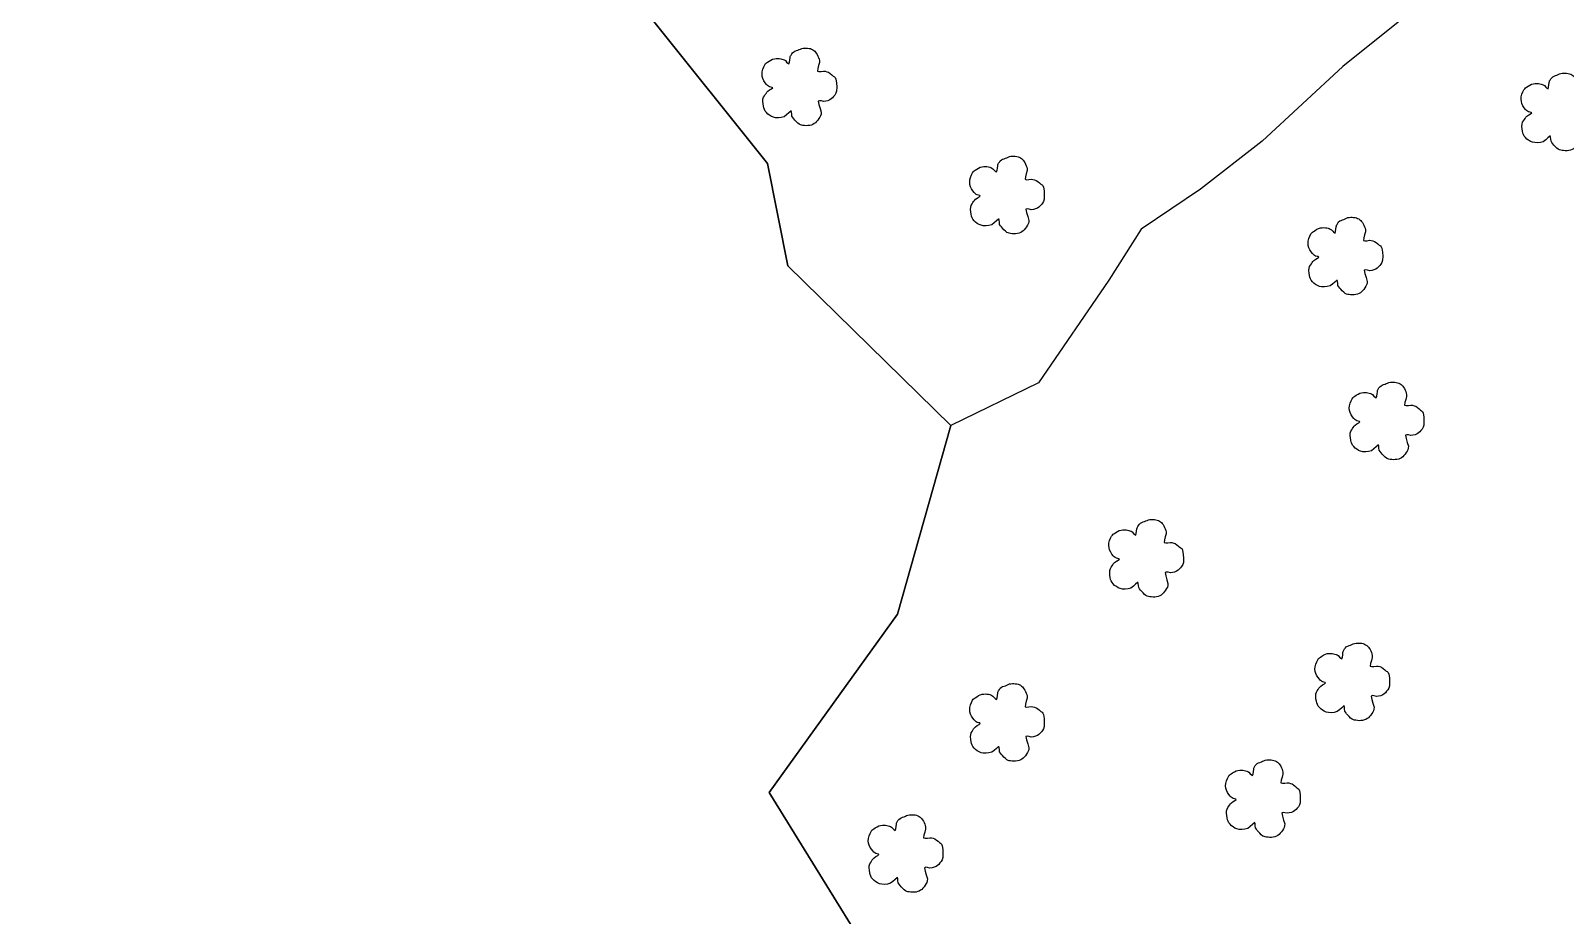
# Model space of a CAD drawing. Extents: x 730929 to 735129, y 7820181 to 7826121.
# Drawn here: x 732055.3 to 732399.3, y 7821603.2 to 7821801.5 of the extents above; entities that cross this region are included whole.
import ezdxf

# ---------------------------------------------------------------- set-up
doc = ezdxf.new("R2010")
doc.units = 0
doc.header["$MEASUREMENT"] = 0
doc.linetypes.add('LIN0', pattern=[0])
for name, color, linetype in [('0114000475', 1, 'Continuous'), ('CURSOS_D_AGUA', 4, 'Continuous'), ('RESERVA', 3, 'Continuous'), ('SIMBOLO ARVORE', 118, 'Continuous')]:
    doc.layers.add(name, color=color, linetype=linetype)

msp = doc.modelspace()

# ---------------------------------------------------------------- linework, layer by layer
at = {"layer": '0114000475'}
msp.add_lwpolyline([(732057.5, 7822173.48), (732067.92, 7822002.83), (732055.34, 7821959.7), (732069.81, 7821924.95), (732084.27, 7821890.78), (732097.07, 7821861.49), (732101.91, 7821831.47), (732130.32, 7821839.25), (732151, 7821826.38), (732175.71, 7821821.65), (732194.39, 7821804.29), (732220.49, 7821771.69), (732225.04, 7821748.82), (732261.54, 7821712.99), (732249.64, 7821670.68), (732220.85, 7821630.71), (732254.54, 7821576.17), (732293.44, 7821555.88), (732294.36, 7821538.18), (732306.06, 7821502.79), (732343.89, 7821482.33), (732391.54, 7821455.55), (732456.35, 7821426.55)], dxfattribs=at)
at = {"layer": 'CURSOS_D_AGUA', "linetype": 'LIN0', "elevation": 716.76, "flags": 128}
msp.add_lwpolyline([(733196.75, 7822724.79), (733160.21, 7822684.4), (733145.1, 7822675.42), (733123.92, 7822655.91), (733101.24, 7822639.42), (733086.12, 7822627.43), (733064.97, 7822615.45), (733048.34, 7822604.97), (733036.56, 7822595.85), (733021.02, 7822592.46), (733005.47, 7822587.79), (732989.5, 7822585.27), (732970.94, 7822582.75), (732948.91, 7822574.23), (732935.51, 7822566.52), (732934.89, 7822505.95), (732931.78, 7822483.36), (732918.15, 7822465.33), (732901.49, 7822445.8), (732884.82, 7822424.77), (732866.65, 7822403.74), (732862.07, 7822388.69), (732862, 7822370.6), (732861.72, 7822317.13), (732858.6, 7822290.02), (732854, 7822270.44), (732849.41, 7822255.39), (732844.26, 7822230.51), (732842.48, 7822216.74), (732832.92, 7822198.68), (732811.44, 7822183.2), (732799.32, 7822166.67), (732791.71, 7822148.62), (732787.11, 7822127.54), (732773.48, 7822112.52), (732764.36, 7822094.47), (732741.68, 7822076.48), (732731.1, 7822070.49), (732705.43, 7822060.04), (732683.33, 7822056.71), (732669.5, 7822048.15), (732643.46, 7822016.58), (732619.29, 7822003.98), (732601.99, 7821994.14), (732585.97, 7821977.84), (732582.47, 7821965.79), (732577.66, 7821948.58), (732571.76, 7821929.23), (732561.02, 7821913.76), (732538.86, 7821898.34), (732525.46, 7821892.37), (732506.48, 7821885.58), (732489.18, 7821880.45), (732449.59, 7821864.51), (732414.99, 7821852.56), (732392.44, 7821834.91), (732374.61, 7821813.68), (732349.46, 7821793.44), (732331.37, 7821776.69), (732317.51, 7821765.94), (732304.26, 7821756.98), (732297.01, 7821745.6), (732281.24, 7821722.54), (732261.54, 7821712.99)], dxfattribs=at)
at = {"layer": 'RESERVA', "linetype": 'Continuous'}
msp.add_lwpolyline([(732456.35, 7821426.55), (732391.54, 7821455.55), (732343.89, 7821482.33), (732306.06, 7821502.79), (732294.36, 7821538.18), (732293.44, 7821555.88), (732254.54, 7821576.17), (732220.85, 7821630.71), (732249.64, 7821670.68), (732261.54, 7821712.99), (732225.04, 7821748.82), (732220.49, 7821771.69), (732194.39, 7821804.29), (732175.71, 7821821.65), (732151, 7821826.38), (732130.32, 7821839.25), (732101.91, 7821831.47), (732097.07, 7821861.49), (732084.27, 7821890.78), (732069.81, 7821924.95), (732055.34, 7821959.7), (732067.92, 7822002.83), (732057.5, 7822173.48)], dxfattribs=at)
at = {"layer": 'SIMBOLO ARVORE', "linetype": 'LIN0', "elevation": 716.76, "flags": 128}
for points in [[(732225.72, 7821783.47), (732225.27, 7821783.08), (732224.76, 7821782.63), (732224.21, 7821782.21), (732223.58, 7821782.04), (732222.93, 7821781.97), (732222.3, 7821781.99), (732221.8, 7821782.1), (732221.35, 7821782.28), (732220.94, 7821782.52), (732220.57, 7821782.81), (732220.25, 7821783.12), (732219.98, 7821783.47), (732219.8, 7821783.8), (732219.67, 7821784.16), (732219.58, 7821784.56), (732219.49, 7821785.09), (732219.45, 7821785.64), (732219.47, 7821786.16), (732219.6, 7821786.55), (732219.79, 7821786.88), (732219.99, 7821787.18), (732220.15, 7821787.44), (732220.32, 7821787.69), (732220.54, 7821787.92), (732220.96, 7821788.2), (732221.36, 7821788.45), (732221.64, 7821788.67), (732221.52, 7821788.76), (732221.26, 7821788.82), (732220.94, 7821788.89), (732220.72, 7821789.03), (732220.49, 7821789.21), (732220.25, 7821789.46), (732219.96, 7821789.83), (732219.68, 7821790.27), (732219.44, 7821790.74), (732219.31, 7821791.23), (732219.26, 7821791.74), (732219.29, 7821792.26), (732219.44, 7821792.84), (732219.65, 7821793.38), (732219.88, 7821793.85), (732220.06, 7821794.1), (732220.26, 7821794.27), (732220.49, 7821794.42), (732220.83, 7821794.66), (732221.21, 7821794.9), (732221.62, 7821795.1), (732222.02, 7821795.2), (732222.41, 7821795.25), (732222.79, 7821795.26), (732223.13, 7821795.24), (732223.44, 7821795.2), (732223.73, 7821795.13), (732223.99, 7821795.04), (732224.24, 7821794.93), (732224.48, 7821794.78), (732224.77, 7821794.46), (732225.05, 7821794.18), (732225.29, 7821794.05), (732225.41, 7821794.43), (732225.49, 7821794.93), (732225.54, 7821795.45), (732225.59, 7821795.67), (732225.65, 7821795.84), (732225.75, 7821796), (732225.91, 7821796.27), (732226.11, 7821796.53), (732226.36, 7821796.77), (732226.64, 7821796.91), (732226.95, 7821797.01), (732227.26, 7821797.11), (732227.55, 7821797.25), (732227.85, 7821797.38), (732228.15, 7821797.5), (732228.48, 7821797.56), (732228.81, 7821797.59), (732229.15, 7821797.59), (732229.47, 7821797.57), (732229.79, 7821797.53), (732230.09, 7821797.46), (732230.36, 7821797.35), (732230.62, 7821797.21), (732230.85, 7821797.05), (732231.06, 7821796.88), (732231.25, 7821796.67), (732231.42, 7821796.44), (732231.61, 7821796.14), (732231.77, 7821795.81), (732231.92, 7821795.45), (732232.03, 7821795.14), (732232.1, 7821794.78), (732232.11, 7821794.36), (732231.91, 7821793.67), (732231.73, 7821792.98), (732231.66, 7821792.41), (732232.02, 7821792.31), (732232.5, 7821792.35), (732233.03, 7821792.43), (732233.42, 7821792.39), (732233.79, 7821792.3), (732234.15, 7821792.16), (732234.54, 7821791.91), (732234.9, 7821791.62), (732235.22, 7821791.32), (732235.47, 7821791.18), (732235.66, 7821790.99), (732235.81, 7821790.65), (732235.93, 7821789.8), (732235.99, 7821788.86), (732235.97, 7821787.96), (732235.81, 7821787.45), (732235.58, 7821787.06), (732235.31, 7821786.76), (732235.06, 7821786.45), (732234.77, 7821786.18), (732234.44, 7821785.96), (732234, 7821785.79), (732233.54, 7821785.67), (732233.06, 7821785.59), (732232.56, 7821785.73), (732232.14, 7821785.8), (732231.86, 7821785.7), (732232, 7821784.96), (732232.25, 7821784.07), (732232.5, 7821783.2), (732232.48, 7821782.75), (732232.38, 7821782.41), (732232.21, 7821782.13), (732231.99, 7821781.77), (732231.75, 7821781.42), (732231.48, 7821781.11), (732231.24, 7821780.86), (732230.97, 7821780.65), (732230.68, 7821780.47), (732230.33, 7821780.34), (732229.95, 7821780.25), (732229.55, 7821780.2), (732229.16, 7821780.19), (732228.79, 7821780.21), (732228.43, 7821780.26), (732228.14, 7821780.3), (732227.86, 7821780.37), (732227.59, 7821780.5), (732227.26, 7821780.78), (732226.93, 7821781.11), (732226.62, 7821781.45), (732226.36, 7821781.72), (732226.14, 7821782), (732225.96, 7821782.31), (732225.91, 7821782.78), (732225.86, 7821783.23), (732225.76, 7821783.6), (732225.76, 7821783.6)], [(732395.85, 7821777.87), (732395.4, 7821777.48), (732394.9, 7821777.03), (732394.35, 7821776.61), (732393.71, 7821776.44), (732393.06, 7821776.37), (732392.44, 7821776.39), (732391.93, 7821776.5), (732391.48, 7821776.68), (732391.08, 7821776.92), (732390.7, 7821777.2), (732390.38, 7821777.52), (732390.11, 7821777.87), (732389.93, 7821778.2), (732389.8, 7821778.55), (732389.71, 7821778.95), (732389.63, 7821779.49), (732389.59, 7821780.03), (732389.6, 7821780.56), (732389.74, 7821780.95), (732389.92, 7821781.28), (732390.13, 7821781.57), (732390.28, 7821781.84), (732390.46, 7821782.09), (732390.67, 7821782.32), (732391.1, 7821782.6), (732391.49, 7821782.85), (732391.77, 7821783.07), (732391.65, 7821783.16), (732391.39, 7821783.22), (732391.07, 7821783.29), (732390.85, 7821783.42), (732390.62, 7821783.61), (732390.38, 7821783.86), (732390.09, 7821784.23), (732389.81, 7821784.66), (732389.57, 7821785.14), (732389.45, 7821785.63), (732389.4, 7821786.14), (732389.43, 7821786.66), (732389.57, 7821787.24), (732389.78, 7821787.78), (732390.01, 7821788.25), (732390.19, 7821788.49), (732390.39, 7821788.67), (732390.63, 7821788.81), (732390.97, 7821789.06), (732391.35, 7821789.3), (732391.75, 7821789.5), (732392.15, 7821789.6), (732392.55, 7821789.65), (732392.93, 7821789.66), (732393.26, 7821789.64), (732393.58, 7821789.6), (732393.87, 7821789.52), (732394.12, 7821789.44), (732394.37, 7821789.33), (732394.61, 7821789.18), (732394.91, 7821788.85), (732395.19, 7821788.58), (732395.43, 7821788.45), (732395.55, 7821788.82), (732395.62, 7821789.32), (732395.67, 7821789.84), (732395.72, 7821790.07), (732395.79, 7821790.24), (732395.88, 7821790.4), (732396.04, 7821790.66), (732396.25, 7821790.93), (732396.49, 7821791.17), (732396.77, 7821791.3), (732397.08, 7821791.41), (732397.4, 7821791.5), (732397.69, 7821791.64), (732397.98, 7821791.78), (732398.28, 7821791.9), (732398.61, 7821791.96), (732398.94, 7821791.98), (732399.28, 7821791.99), (732399.6, 7821791.97), (732399.92, 7821791.92), (732400.22, 7821791.85), (732400.5, 7821791.74), (732400.75, 7821791.61), (732400.99, 7821791.45), (732401.19, 7821791.27), (732401.38, 7821791.07), (732401.55, 7821790.83), (732401.74, 7821790.53), (732401.91, 7821790.2), (732402.05, 7821789.85), (732402.17, 7821789.54), (732402.24, 7821789.18), (732402.25, 7821788.76), (732402.05, 7821788.06), (732401.86, 7821787.38), (732401.79, 7821786.81), (732402.15, 7821786.71), (732402.63, 7821786.74), (732403.16, 7821786.83), (732403.55, 7821786.79), (732403.93, 7821786.7), (732404.29, 7821786.56), (732404.67, 7821786.31), (732405.03, 7821786.02), (732405.35, 7821785.72), (732405.6, 7821785.58), (732405.8, 7821785.38), (732405.94, 7821785.04), (732406.06, 7821784.2), (732406.12, 7821783.26), (732406.1, 7821782.36), (732405.94, 7821781.85), (732405.72, 7821781.46), (732405.44, 7821781.16), (732405.19, 7821780.85), (732404.9, 7821780.58), (732404.57, 7821780.36), (732404.14, 7821780.19), (732403.67, 7821780.06), (732403.2, 7821779.99), (732402.69, 7821780.13), (732402.27, 7821780.2), (732401.99, 7821780.1), (732402.14, 7821779.35), (732402.39, 7821778.47), (732402.63, 7821777.59), (732402.61, 7821777.15), (732402.51, 7821776.81), (732402.34, 7821776.53), (732402.13, 7821776.16), (732401.88, 7821775.82), (732401.61, 7821775.51), (732401.37, 7821775.25), (732401.11, 7821775.04), (732400.82, 7821774.87), (732400.46, 7821774.74), (732400.08, 7821774.65), (732399.68, 7821774.59), (732399.3, 7821774.59), (732398.92, 7821774.61), (732398.56, 7821774.66), (732398.27, 7821774.7), (732397.99, 7821774.77), (732397.72, 7821774.9), (732397.39, 7821775.18), (732397.06, 7821775.5), (732396.75, 7821775.85), (732396.49, 7821776.12), (732396.27, 7821776.4), (732396.1, 7821776.7), (732396.04, 7821777.17), (732395.99, 7821777.63), (732395.9, 7821778), (732395.9, 7821778)], [(732272.26, 7821759.25), (732271.81, 7821758.86), (732271.31, 7821758.41), (732270.76, 7821757.99), (732270.12, 7821757.81), (732269.47, 7821757.74), (732268.85, 7821757.77), (732268.34, 7821757.88), (732267.89, 7821758.06), (732267.49, 7821758.3), (732267.11, 7821758.58), (732266.79, 7821758.9), (732266.52, 7821759.25), (732266.34, 7821759.57), (732266.21, 7821759.93), (732266.12, 7821760.33), (732266.04, 7821760.86), (732266, 7821761.41), (732266.02, 7821761.94), (732266.15, 7821762.32), (732266.33, 7821762.66), (732266.54, 7821762.95), (732266.69, 7821763.22), (732266.87, 7821763.46), (732267.08, 7821763.7), (732267.51, 7821763.97), (732267.9, 7821764.23), (732268.18, 7821764.45), (732268.06, 7821764.54), (732267.81, 7821764.6), (732267.48, 7821764.67), (732267.26, 7821764.8), (732267.03, 7821764.99), (732266.8, 7821765.24), (732266.5, 7821765.61), (732266.22, 7821766.04), (732265.98, 7821766.52), (732265.86, 7821767.01), (732265.81, 7821767.52), (732265.84, 7821768.04), (732265.99, 7821768.61), (732266.19, 7821769.16), (732266.42, 7821769.62), (732266.6, 7821769.87), (732266.8, 7821770.05), (732267.04, 7821770.19), (732267.38, 7821770.44), (732267.76, 7821770.68), (732268.16, 7821770.88), (732268.56, 7821770.98), (732268.96, 7821771.03), (732269.34, 7821771.04), (732269.67, 7821771.02), (732269.99, 7821770.97), (732270.28, 7821770.9), (732270.53, 7821770.82), (732270.78, 7821770.71), (732271.02, 7821770.56), (732271.32, 7821770.23), (732271.6, 7821769.96), (732271.84, 7821769.83), (732271.96, 7821770.2), (732272.03, 7821770.7), (732272.08, 7821771.22), (732272.13, 7821771.45), (732272.2, 7821771.62), (732272.29, 7821771.78), (732272.45, 7821772.04), (732272.66, 7821772.31), (732272.9, 7821772.55), (732273.19, 7821772.68), (732273.49, 7821772.79), (732273.81, 7821772.88), (732274.1, 7821773.02), (732274.39, 7821773.16), (732274.69, 7821773.27), (732275.02, 7821773.33), (732275.36, 7821773.36), (732275.69, 7821773.36), (732276.02, 7821773.35), (732276.33, 7821773.3), (732276.63, 7821773.23), (732276.91, 7821773.12), (732277.16, 7821772.99), (732277.4, 7821772.83), (732277.6, 7821772.65), (732277.79, 7821772.45), (732277.96, 7821772.21), (732278.15, 7821771.91), (732278.32, 7821771.58), (732278.46, 7821771.23), (732278.58, 7821770.91), (732278.65, 7821770.56), (732278.66, 7821770.14), (732278.46, 7821769.44), (732278.28, 7821768.76), (732278.2, 7821768.19), (732278.56, 7821768.09), (732279.04, 7821768.12), (732279.57, 7821768.21), (732279.96, 7821768.17), (732280.34, 7821768.08), (732280.7, 7821767.94), (732281.08, 7821767.68), (732281.44, 7821767.39), (732281.76, 7821767.09), (732282.01, 7821766.96), (732282.21, 7821766.76), (732282.35, 7821766.42), (732282.47, 7821765.58), (732282.53, 7821764.64), (732282.51, 7821763.74), (732282.36, 7821763.23), (732282.13, 7821762.84), (732281.86, 7821762.54), (732281.6, 7821762.22), (732281.31, 7821761.96), (732280.98, 7821761.74), (732280.55, 7821761.56), (732280.08, 7821761.44), (732279.61, 7821761.37), (732279.1, 7821761.51), (732278.68, 7821761.58), (732278.4, 7821761.48), (732278.55, 7821760.73), (732278.8, 7821759.85), (732279.04, 7821758.97), (732279.03, 7821758.52), (732278.92, 7821758.19), (732278.75, 7821757.9), (732278.54, 7821757.54), (732278.29, 7821757.2), (732278.03, 7821756.88), (732277.78, 7821756.63), (732277.52, 7821756.42), (732277.23, 7821756.25), (732276.87, 7821756.12), (732276.49, 7821756.03), (732276.1, 7821755.97), (732275.71, 7821755.96), (732275.33, 7821755.99), (732274.97, 7821756.04), (732274.68, 7821756.07), (732274.4, 7821756.15), (732274.13, 7821756.28), (732273.8, 7821756.56), (732273.47, 7821756.88), (732273.16, 7821757.23), (732272.9, 7821757.5), (732272.68, 7821757.77), (732272.51, 7821758.08), (732272.45, 7821758.55), (732272.4, 7821759), (732272.31, 7821759.38), (732272.31, 7821759.38)], [(732348.1, 7821745.55), (732347.66, 7821745.16), (732347.15, 7821744.71), (732346.6, 7821744.29), (732345.96, 7821744.12), (732345.32, 7821744.05), (732344.69, 7821744.07), (732344.19, 7821744.18), (732343.73, 7821744.36), (732343.33, 7821744.6), (732342.96, 7821744.88), (732342.63, 7821745.2), (732342.37, 7821745.55), (732342.18, 7821745.87), (732342.06, 7821746.23), (732341.97, 7821746.63), (732341.88, 7821747.17), (732341.84, 7821747.71), (732341.86, 7821748.24), (732341.99, 7821748.63), (732342.17, 7821748.96), (732342.38, 7821749.25), (732342.53, 7821749.52), (732342.71, 7821749.76), (732342.93, 7821750), (732343.35, 7821750.28), (732343.75, 7821750.53), (732344.03, 7821750.75), (732343.91, 7821750.84), (732343.65, 7821750.9), (732343.33, 7821750.97), (732343.11, 7821751.1), (732342.88, 7821751.29), (732342.64, 7821751.54), (732342.34, 7821751.91), (732342.06, 7821752.34), (732341.83, 7821752.82), (732341.7, 7821753.31), (732341.65, 7821753.82), (732341.68, 7821754.34), (732341.83, 7821754.92), (732342.03, 7821755.46), (732342.27, 7821755.93), (732342.45, 7821756.17), (732342.64, 7821756.35), (732342.88, 7821756.49), (732343.22, 7821756.74), (732343.6, 7821756.98), (732344, 7821757.18), (732344.4, 7821757.28), (732344.8, 7821757.33), (732345.18, 7821757.34), (732345.52, 7821757.32), (732345.83, 7821757.27), (732346.12, 7821757.2), (732346.38, 7821757.12), (732346.62, 7821757.01), (732346.87, 7821756.86), (732347.16, 7821756.53), (732347.44, 7821756.26), (732347.68, 7821756.13), (732347.8, 7821756.5), (732347.88, 7821757), (732347.93, 7821757.52), (732347.98, 7821757.75), (732348.04, 7821757.92), (732348.14, 7821758.08), (732348.3, 7821758.34), (732348.5, 7821758.61), (732348.75, 7821758.85), (732349.03, 7821758.98), (732349.34, 7821759.09), (732349.65, 7821759.18), (732349.94, 7821759.32), (732350.24, 7821759.46), (732350.54, 7821759.58), (732350.87, 7821759.64), (732351.2, 7821759.66), (732351.53, 7821759.67), (732351.86, 7821759.65), (732352.18, 7821759.6), (732352.48, 7821759.53), (732352.75, 7821759.42), (732353.01, 7821759.29), (732353.24, 7821759.13), (732353.45, 7821758.95), (732353.63, 7821758.75), (732353.81, 7821758.51), (732353.99, 7821758.21), (732354.16, 7821757.88), (732354.31, 7821757.53), (732354.42, 7821757.22), (732354.49, 7821756.86), (732354.5, 7821756.44), (732354.3, 7821755.74), (732354.12, 7821755.06), (732354.05, 7821754.49), (732354.4, 7821754.39), (732354.88, 7821754.42), (732355.41, 7821754.51), (732355.81, 7821754.47), (732356.18, 7821754.38), (732356.54, 7821754.24), (732356.93, 7821753.99), (732357.29, 7821753.69), (732357.61, 7821753.4), (732357.85, 7821753.26), (732358.05, 7821753.06), (732358.2, 7821752.72), (732358.32, 7821751.88), (732358.38, 7821750.94), (732358.36, 7821750.04), (732358.2, 7821749.53), (732357.97, 7821749.14), (732357.7, 7821748.84), (732357.45, 7821748.53), (732357.16, 7821748.26), (732356.83, 7821748.04), (732356.39, 7821747.87), (732355.92, 7821747.74), (732355.45, 7821747.67), (732354.95, 7821747.81), (732354.53, 7821747.88), (732354.25, 7821747.78), (732354.39, 7821747.03), (732354.64, 7821746.15), (732354.89, 7821745.27), (732354.87, 7821744.83), (732354.77, 7821744.49), (732354.59, 7821744.21), (732354.38, 7821743.84), (732354.14, 7821743.5), (732353.87, 7821743.19), (732353.63, 7821742.93), (732353.36, 7821742.72), (732353.07, 7821742.55), (732352.72, 7821742.42), (732352.33, 7821742.33), (732351.94, 7821742.27), (732351.55, 7821742.27), (732351.17, 7821742.29), (732350.82, 7821742.34), (732350.53, 7821742.37), (732350.25, 7821742.45), (732349.97, 7821742.58), (732349.65, 7821742.86), (732349.32, 7821743.18), (732349.01, 7821743.53), (732348.75, 7821743.8), (732348.53, 7821744.08), (732348.35, 7821744.38), (732348.3, 7821744.85), (732348.25, 7821745.31), (732348.15, 7821745.68), (732348.15, 7821745.68)], [(732357.35, 7821708.61), (732356.9, 7821708.22), (732356.39, 7821707.77), (732355.84, 7821707.35), (732355.2, 7821707.18), (732354.56, 7821707.11), (732353.93, 7821707.13), (732353.43, 7821707.24), (732352.98, 7821707.42), (732352.57, 7821707.66), (732352.2, 7821707.94), (732351.87, 7821708.26), (732351.61, 7821708.61), (732351.43, 7821708.94), (732351.3, 7821709.29), (732351.21, 7821709.7), (732351.12, 7821710.23), (732351.08, 7821710.78), (732351.1, 7821711.3), (732351.23, 7821711.69), (732351.42, 7821712.02), (732351.62, 7821712.31), (732351.78, 7821712.58), (732351.95, 7821712.83), (732352.17, 7821713.06), (732352.59, 7821713.34), (732352.99, 7821713.59), (732353.27, 7821713.81), (732353.15, 7821713.9), (732352.89, 7821713.96), (732352.57, 7821714.03), (732352.35, 7821714.17), (732352.12, 7821714.35), (732351.88, 7821714.6), (732351.58, 7821714.97), (732351.3, 7821715.4), (732351.07, 7821715.88), (732350.94, 7821716.37), (732350.89, 7821716.88), (732350.92, 7821717.4), (732351.07, 7821717.98), (732351.28, 7821718.52), (732351.51, 7821718.99), (732351.69, 7821719.23), (732351.89, 7821719.41), (732352.12, 7821719.56), (732352.46, 7821719.8), (732352.84, 7821720.04), (732353.24, 7821720.24), (732353.65, 7821720.34), (732354.04, 7821720.39), (732354.42, 7821720.4), (732354.76, 7821720.38), (732355.07, 7821720.34), (732355.36, 7821720.27), (732355.62, 7821720.18), (732355.87, 7821720.07), (732356.11, 7821719.92), (732356.4, 7821719.6), (732356.68, 7821719.32), (732356.92, 7821719.19), (732357.04, 7821719.57), (732357.12, 7821720.07), (732357.17, 7821720.58), (732357.22, 7821720.81), (732357.28, 7821720.98), (732357.38, 7821721.14), (732357.54, 7821721.41), (732357.74, 7821721.67), (732357.99, 7821721.91), (732358.27, 7821722.05), (732358.58, 7821722.15), (732358.89, 7821722.24), (732359.18, 7821722.39), (732359.48, 7821722.52), (732359.78, 7821722.64), (732360.11, 7821722.7), (732360.44, 7821722.73), (732360.77, 7821722.73), (732361.1, 7821722.71), (732361.42, 7821722.67), (732361.72, 7821722.59), (732361.99, 7821722.49), (732362.25, 7821722.35), (732362.48, 7821722.19), (732362.69, 7821722.02), (732362.88, 7821721.81), (732363.05, 7821721.58), (732363.24, 7821721.28), (732363.4, 7821720.95), (732363.55, 7821720.59), (732363.66, 7821720.28), (732363.73, 7821719.92), (732363.74, 7821719.5), (732363.54, 7821718.81), (732363.36, 7821718.12), (732363.29, 7821717.55), (732363.64, 7821717.45), (732364.13, 7821717.49), (732364.66, 7821717.57), (732365.05, 7821717.53), (732365.42, 7821717.44), (732365.78, 7821717.3), (732366.17, 7821717.05), (732366.53, 7821716.76), (732366.85, 7821716.46), (732367.1, 7821716.32), (732367.29, 7821716.12), (732367.44, 7821715.78), (732367.56, 7821714.94), (732367.62, 7821714), (732367.6, 7821713.1), (732367.44, 7821712.59), (732367.21, 7821712.2), (732366.94, 7821711.9), (732366.69, 7821711.59), (732366.4, 7821711.32), (732366.07, 7821711.1), (732365.63, 7821710.93), (732365.16, 7821710.81), (732364.69, 7821710.73), (732364.19, 7821710.87), (732363.77, 7821710.94), (732363.49, 7821710.84), (732363.63, 7821710.1), (732363.88, 7821709.21), (732364.13, 7821708.34), (732364.11, 7821707.89), (732364.01, 7821707.55), (732363.84, 7821707.27), (732363.62, 7821706.91), (732363.38, 7821706.56), (732363.11, 7821706.25), (732362.87, 7821706), (732362.6, 7821705.78), (732362.31, 7821705.61), (732361.96, 7821705.48), (732361.57, 7821705.39), (732361.18, 7821705.34), (732360.79, 7821705.33), (732360.41, 7821705.35), (732360.06, 7821705.4), (732359.77, 7821705.44), (732359.49, 7821705.51), (732359.22, 7821705.64), (732358.89, 7821705.92), (732358.56, 7821706.25), (732358.25, 7821706.59), (732357.99, 7821706.86), (732357.77, 7821707.14), (732357.59, 7821707.45), (732357.54, 7821707.92), (732357.49, 7821708.37), (732357.39, 7821708.74), (732357.39, 7821708.74)], [(732303.44, 7821677.83), (732302.99, 7821677.44), (732302.49, 7821676.99), (732301.94, 7821676.57), (732301.3, 7821676.4), (732300.65, 7821676.33), (732300.03, 7821676.35), (732299.52, 7821676.46), (732299.07, 7821676.64), (732298.67, 7821676.88), (732298.29, 7821677.16), (732297.97, 7821677.48), (732297.7, 7821677.83), (732297.52, 7821678.16), (732297.39, 7821678.51), (732297.3, 7821678.91), (732297.22, 7821679.45), (732297.18, 7821680), (732297.2, 7821680.52), (732297.33, 7821680.91), (732297.51, 7821681.24), (732297.72, 7821681.53), (732297.87, 7821681.8), (732298.05, 7821682.05), (732298.27, 7821682.28), (732298.69, 7821682.56), (732299.08, 7821682.81), (732299.37, 7821683.03), (732299.24, 7821683.12), (732298.99, 7821683.18), (732298.67, 7821683.25), (732298.44, 7821683.38), (732298.21, 7821683.57), (732297.98, 7821683.82), (732297.68, 7821684.19), (732297.4, 7821684.62), (732297.16, 7821685.1), (732297.04, 7821685.59), (732296.99, 7821686.1), (732297.02, 7821686.62), (732297.17, 7821687.2), (732297.37, 7821687.74), (732297.6, 7821688.21), (732297.78, 7821688.45), (732297.98, 7821688.63), (732298.22, 7821688.78), (732298.56, 7821689.02), (732298.94, 7821689.26), (732299.34, 7821689.46), (732299.74, 7821689.56), (732300.14, 7821689.61), (732300.52, 7821689.62), (732300.86, 7821689.6), (732301.17, 7821689.56), (732301.46, 7821689.48), (732301.72, 7821689.4), (732301.96, 7821689.29), (732302.2, 7821689.14), (732302.5, 7821688.82), (732302.78, 7821688.54), (732303.02, 7821688.41), (732303.14, 7821688.79), (732303.21, 7821689.29), (732303.26, 7821689.8), (732303.32, 7821690.03), (732303.38, 7821690.2), (732303.47, 7821690.36), (732303.64, 7821690.62), (732303.84, 7821690.89), (732304.08, 7821691.13), (732304.37, 7821691.27), (732304.67, 7821691.37), (732304.99, 7821691.46), (732305.28, 7821691.61), (732305.57, 7821691.74), (732305.87, 7821691.86), (732306.2, 7821691.92), (732306.54, 7821691.95), (732306.87, 7821691.95), (732307.2, 7821691.93), (732307.51, 7821691.89), (732307.81, 7821691.81), (732308.09, 7821691.71), (732308.34, 7821691.57), (732308.58, 7821691.41), (732308.78, 7821691.24), (732308.97, 7821691.03), (732309.15, 7821690.79), (732309.33, 7821690.5), (732309.5, 7821690.16), (732309.64, 7821689.81), (732309.76, 7821689.5), (732309.83, 7821689.14), (732309.84, 7821688.72), (732309.64, 7821688.02), (732309.46, 7821687.34), (732309.39, 7821686.77), (732309.74, 7821686.67), (732310.22, 7821686.71), (732310.75, 7821686.79), (732311.14, 7821686.75), (732311.52, 7821686.66), (732311.88, 7821686.52), (732312.26, 7821686.27), (732312.62, 7821685.98), (732312.94, 7821685.68), (732313.19, 7821685.54), (732313.39, 7821685.34), (732313.53, 7821685), (732313.65, 7821684.16), (732313.71, 7821683.22), (732313.69, 7821682.32), (732313.54, 7821681.81), (732313.31, 7821681.42), (732313.04, 7821681.12), (732312.78, 7821680.81), (732312.5, 7821680.54), (732312.16, 7821680.32), (732311.73, 7821680.15), (732311.26, 7821680.02), (732310.79, 7821679.95), (732310.28, 7821680.09), (732309.86, 7821680.16), (732309.58, 7821680.06), (732309.73, 7821679.31), (732309.98, 7821678.43), (732310.23, 7821677.55), (732310.21, 7821677.11), (732310.1, 7821676.77), (732309.93, 7821676.49), (732309.72, 7821676.12), (732309.47, 7821675.78), (732309.21, 7821675.47), (732308.96, 7821675.21), (732308.7, 7821675), (732308.41, 7821674.83), (732308.05, 7821674.7), (732307.67, 7821674.61), (732307.28, 7821674.55), (732306.89, 7821674.55), (732306.51, 7821674.57), (732306.15, 7821674.62), (732305.86, 7821674.66), (732305.59, 7821674.73), (732305.31, 7821674.86), (732304.98, 7821675.14), (732304.65, 7821675.46), (732304.35, 7821675.81), (732304.09, 7821676.08), (732303.86, 7821676.36), (732303.69, 7821676.66), (732303.63, 7821677.13), (732303.58, 7821677.59), (732303.49, 7821677.96), (732303.49, 7821677.96)], [(732349.65, 7821650.13), (732349.2, 7821649.74), (732348.69, 7821649.29), (732348.14, 7821648.87), (732347.5, 7821648.69), (732346.86, 7821648.62), (732346.23, 7821648.65), (732345.73, 7821648.76), (732345.27, 7821648.94), (732344.87, 7821649.18), (732344.5, 7821649.46), (732344.17, 7821649.78), (732343.91, 7821650.12), (732343.72, 7821650.45), (732343.6, 7821650.81), (732343.51, 7821651.21), (732343.42, 7821651.74), (732343.38, 7821652.29), (732343.4, 7821652.82), (732343.53, 7821653.2), (732343.71, 7821653.54), (732343.92, 7821653.83), (732344.08, 7821654.1), (732344.25, 7821654.34), (732344.47, 7821654.58), (732344.89, 7821654.85), (732345.29, 7821655.11), (732345.57, 7821655.33), (732345.45, 7821655.41), (732345.19, 7821655.48), (732344.87, 7821655.55), (732344.65, 7821655.68), (732344.42, 7821655.87), (732344.18, 7821656.12), (732343.88, 7821656.49), (732343.6, 7821656.92), (732343.37, 7821657.4), (732343.24, 7821657.89), (732343.19, 7821658.4), (732343.22, 7821658.92), (732343.37, 7821659.49), (732343.57, 7821660.04), (732343.81, 7821660.5), (732343.99, 7821660.75), (732344.18, 7821660.93), (732344.42, 7821661.07), (732344.76, 7821661.32), (732345.14, 7821661.56), (732345.54, 7821661.76), (732345.94, 7821661.86), (732346.34, 7821661.91), (732346.72, 7821661.92), (732347.06, 7821661.9), (732347.37, 7821661.85), (732347.66, 7821661.78), (732347.92, 7821661.7), (732348.16, 7821661.59), (732348.41, 7821661.44), (732348.7, 7821661.11), (732348.98, 7821660.84), (732349.22, 7821660.71), (732349.34, 7821661.08), (732349.42, 7821661.58), (732349.47, 7821662.1), (732349.52, 7821662.33), (732349.58, 7821662.5), (732349.68, 7821662.66), (732349.84, 7821662.92), (732350.04, 7821663.19), (732350.29, 7821663.43), (732350.57, 7821663.56), (732350.88, 7821663.67), (732351.19, 7821663.76), (732351.48, 7821663.9), (732351.78, 7821664.04), (732352.08, 7821664.15), (732352.41, 7821664.21), (732352.74, 7821664.24), (732353.07, 7821664.24), (732353.4, 7821664.23), (732353.72, 7821664.18), (732354.02, 7821664.11), (732354.29, 7821664), (732354.55, 7821663.87), (732354.78, 7821663.71), (732354.99, 7821663.53), (732355.17, 7821663.33), (732355.35, 7821663.09), (732355.53, 7821662.79), (732355.7, 7821662.46), (732355.85, 7821662.11), (732355.96, 7821661.79), (732356.03, 7821661.44), (732356.04, 7821661.02), (732355.84, 7821660.32), (732355.66, 7821659.64), (732355.59, 7821659.07), (732355.94, 7821658.97), (732356.42, 7821659), (732356.95, 7821659.09), (732357.35, 7821659.04), (732357.72, 7821658.96), (732358.08, 7821658.82), (732358.47, 7821658.56), (732358.83, 7821658.27), (732359.15, 7821657.97), (732359.4, 7821657.84), (732359.59, 7821657.64), (732359.74, 7821657.3), (732359.86, 7821656.46), (732359.92, 7821655.52), (732359.9, 7821654.62), (732359.74, 7821654.11), (732359.51, 7821653.72), (732359.24, 7821653.42), (732358.99, 7821653.1), (732358.7, 7821652.84), (732358.37, 7821652.62), (732357.93, 7821652.44), (732357.46, 7821652.32), (732356.99, 7821652.25), (732356.49, 7821652.38), (732356.07, 7821652.46), (732355.79, 7821652.36), (732355.93, 7821651.61), (732356.18, 7821650.73), (732356.43, 7821649.85), (732356.41, 7821649.4), (732356.31, 7821649.07), (732356.13, 7821648.78), (732355.92, 7821648.42), (732355.68, 7821648.08), (732355.41, 7821647.76), (732355.17, 7821647.51), (732354.9, 7821647.3), (732354.61, 7821647.13), (732354.26, 7821647), (732353.87, 7821646.9), (732353.48, 7821646.85), (732353.09, 7821646.84), (732352.71, 7821646.87), (732352.36, 7821646.92), (732352.07, 7821646.95), (732351.79, 7821647.03), (732351.51, 7821647.16), (732351.19, 7821647.43), (732350.86, 7821647.76), (732350.55, 7821648.11), (732350.29, 7821648.38), (732350.07, 7821648.65), (732349.89, 7821648.96), (732349.84, 7821649.43), (732349.79, 7821649.88), (732349.69, 7821650.26), (732349.69, 7821650.26)], [(732272.26, 7821641.03), (732271.81, 7821640.64), (732271.31, 7821640.19), (732270.76, 7821639.77), (732270.12, 7821639.6), (732269.47, 7821639.53), (732268.85, 7821639.55), (732268.34, 7821639.66), (732267.89, 7821639.84), (732267.49, 7821640.08), (732267.11, 7821640.36), (732266.79, 7821640.68), (732266.52, 7821641.03), (732266.34, 7821641.36), (732266.21, 7821641.71), (732266.12, 7821642.12), (732266.04, 7821642.65), (732266, 7821643.2), (732266.02, 7821643.72), (732266.15, 7821644.11), (732266.33, 7821644.44), (732266.54, 7821644.73), (732266.69, 7821645), (732266.87, 7821645.25), (732267.08, 7821645.48), (732267.51, 7821645.76), (732267.9, 7821646.01), (732268.18, 7821646.23), (732268.06, 7821646.32), (732267.81, 7821646.38), (732267.48, 7821646.45), (732267.26, 7821646.59), (732267.03, 7821646.77), (732266.8, 7821647.02), (732266.5, 7821647.39), (732266.22, 7821647.82), (732265.98, 7821648.3), (732265.86, 7821648.79), (732265.81, 7821649.3), (732265.84, 7821649.82), (732265.99, 7821650.4), (732266.19, 7821650.94), (732266.42, 7821651.41), (732266.6, 7821651.65), (732266.8, 7821651.83), (732267.04, 7821651.98), (732267.38, 7821652.22), (732267.76, 7821652.46), (732268.16, 7821652.66), (732268.56, 7821652.76), (732268.96, 7821652.81), (732269.34, 7821652.82), (732269.67, 7821652.8), (732269.99, 7821652.76), (732270.28, 7821652.68), (732270.53, 7821652.6), (732270.78, 7821652.49), (732271.02, 7821652.34), (732271.32, 7821652.02), (732271.6, 7821651.74), (732271.84, 7821651.61), (732271.96, 7821651.99), (732272.03, 7821652.49), (732272.08, 7821653), (732272.13, 7821653.23), (732272.2, 7821653.4), (732272.29, 7821653.56), (732272.45, 7821653.82), (732272.66, 7821654.09), (732272.9, 7821654.33), (732273.19, 7821654.47), (732273.49, 7821654.57), (732273.81, 7821654.66), (732274.1, 7821654.81), (732274.39, 7821654.94), (732274.69, 7821655.06), (732275.02, 7821655.12), (732275.36, 7821655.15), (732275.69, 7821655.15), (732276.02, 7821655.13), (732276.33, 7821655.09), (732276.63, 7821655.01), (732276.91, 7821654.91), (732277.16, 7821654.77), (732277.4, 7821654.61), (732277.6, 7821654.44), (732277.79, 7821654.23), (732277.96, 7821653.99), (732278.15, 7821653.7), (732278.32, 7821653.36), (732278.46, 7821653.01), (732278.58, 7821652.7), (732278.65, 7821652.34), (732278.66, 7821651.92), (732278.46, 7821651.23), (732278.28, 7821650.54), (732278.2, 7821649.97), (732278.56, 7821649.87), (732279.04, 7821649.91), (732279.57, 7821649.99), (732279.96, 7821649.95), (732280.34, 7821649.86), (732280.7, 7821649.72), (732281.08, 7821649.47), (732281.44, 7821649.18), (732281.76, 7821648.88), (732282.01, 7821648.74), (732282.21, 7821648.54), (732282.35, 7821648.2), (732282.47, 7821647.36), (732282.53, 7821646.42), (732282.51, 7821645.52), (732282.36, 7821645.01), (732282.13, 7821644.62), (732281.86, 7821644.32), (732281.6, 7821644.01), (732281.31, 7821643.74), (732280.98, 7821643.52), (732280.55, 7821643.35), (732280.08, 7821643.22), (732279.61, 7821643.15), (732279.1, 7821643.29), (732278.68, 7821643.36), (732278.4, 7821643.26), (732278.55, 7821642.51), (732278.8, 7821641.63), (732279.04, 7821640.75), (732279.03, 7821640.31), (732278.92, 7821639.97), (732278.75, 7821639.69), (732278.54, 7821639.33), (732278.29, 7821638.98), (732278.03, 7821638.67), (732277.78, 7821638.41), (732277.52, 7821638.2), (732277.23, 7821638.03), (732276.87, 7821637.9), (732276.49, 7821637.81), (732276.1, 7821637.75), (732275.71, 7821637.75), (732275.33, 7821637.77), (732274.97, 7821637.82), (732274.68, 7821637.86), (732274.4, 7821637.93), (732274.13, 7821638.06), (732273.8, 7821638.34), (732273.47, 7821638.66), (732273.16, 7821639.01), (732272.9, 7821639.28), (732272.68, 7821639.56), (732272.51, 7821639.86), (732272.45, 7821640.33), (732272.4, 7821640.79), (732272.31, 7821641.16), (732272.31, 7821641.16)], [(732329.62, 7821623.97), (732329.17, 7821623.57), (732328.67, 7821623.12), (732328.12, 7821622.7), (732327.48, 7821622.53), (732326.83, 7821622.46), (732326.21, 7821622.48), (732325.7, 7821622.59), (732325.25, 7821622.77), (732324.85, 7821623.01), (732324.48, 7821623.3), (732324.15, 7821623.62), (732323.89, 7821623.96), (732323.7, 7821624.29), (732323.57, 7821624.65), (732323.49, 7821625.05), (732323.4, 7821625.58), (732323.36, 7821626.13), (732323.38, 7821626.65), (732323.51, 7821627.04), (732323.69, 7821627.37), (732323.9, 7821627.67), (732324.05, 7821627.93), (732324.23, 7821628.18), (732324.45, 7821628.42), (732324.87, 7821628.69), (732325.26, 7821628.95), (732325.55, 7821629.16), (732325.42, 7821629.25), (732325.17, 7821629.31), (732324.85, 7821629.38), (732324.62, 7821629.52), (732324.4, 7821629.7), (732324.16, 7821629.95), (732323.86, 7821630.32), (732323.58, 7821630.76), (732323.35, 7821631.23), (732323.22, 7821631.72), (732323.17, 7821632.23), (732323.2, 7821632.75), (732323.35, 7821633.33), (732323.55, 7821633.87), (732323.79, 7821634.34), (732323.96, 7821634.59), (732324.16, 7821634.76), (732324.4, 7821634.91), (732324.74, 7821635.16), (732325.12, 7821635.39), (732325.52, 7821635.59), (732325.92, 7821635.69), (732326.32, 7821635.74), (732326.7, 7821635.75), (732327.04, 7821635.73), (732327.35, 7821635.69), (732327.64, 7821635.62), (732327.9, 7821635.53), (732328.14, 7821635.42), (732328.39, 7821635.27), (732328.68, 7821634.95), (732328.96, 7821634.67), (732329.2, 7821634.54), (732329.32, 7821634.92), (732329.4, 7821635.42), (732329.45, 7821635.94), (732329.5, 7821636.16), (732329.56, 7821636.33), (732329.65, 7821636.49), (732329.82, 7821636.76), (732330.02, 7821637.02), (732330.26, 7821637.26), (732330.55, 7821637.4), (732330.86, 7821637.5), (732331.17, 7821637.6), (732331.46, 7821637.74), (732331.76, 7821637.87), (732332.06, 7821637.99), (732332.38, 7821638.05), (732332.72, 7821638.08), (732333.05, 7821638.08), (732333.38, 7821638.06), (732333.69, 7821638.02), (732333.99, 7821637.95), (732334.27, 7821637.84), (732334.53, 7821637.7), (732334.76, 7821637.54), (732334.96, 7821637.37), (732335.15, 7821637.17), (732335.33, 7821636.93), (732335.51, 7821636.63), (732335.68, 7821636.3), (732335.83, 7821635.94), (732335.94, 7821635.63), (732336.01, 7821635.27), (732336.02, 7821634.85), (732335.82, 7821634.16), (732335.64, 7821633.47), (732335.57, 7821632.9), (732335.92, 7821632.8), (732336.4, 7821632.84), (732336.93, 7821632.92), (732337.33, 7821632.88), (732337.7, 7821632.79), (732338.06, 7821632.65), (732338.44, 7821632.4), (732338.8, 7821632.11), (732339.13, 7821631.81), (732339.37, 7821631.67), (732339.57, 7821631.48), (732339.72, 7821631.14), (732339.84, 7821630.29), (732339.89, 7821629.36), (732339.88, 7821628.45), (732339.72, 7821627.94), (732339.49, 7821627.56), (732339.22, 7821627.25), (732338.97, 7821626.94), (732338.68, 7821626.67), (732338.35, 7821626.45), (732337.91, 7821626.28), (732337.44, 7821626.16), (732336.97, 7821626.09), (732336.47, 7821626.22), (732336.04, 7821626.29), (732335.76, 7821626.19), (732335.91, 7821625.45), (732336.16, 7821624.56), (732336.41, 7821623.69), (732336.39, 7821623.24), (732336.28, 7821622.9), (732336.11, 7821622.62), (732335.9, 7821622.26), (732335.66, 7821621.91), (732335.39, 7821621.6), (732335.14, 7821621.35), (732334.88, 7821621.14), (732334.59, 7821620.97), (732334.23, 7821620.83), (732333.85, 7821620.74), (732333.46, 7821620.69), (732333.07, 7821620.68), (732332.69, 7821620.7), (732332.34, 7821620.75), (732332.04, 7821620.79), (732331.77, 7821620.86), (732331.49, 7821620.99), (732331.16, 7821621.27), (732330.84, 7821621.6), (732330.53, 7821621.94), (732330.27, 7821622.21), (732330.05, 7821622.49), (732329.87, 7821622.8), (732329.82, 7821623.27), (732329.76, 7821623.72), (732329.67, 7821624.09), (732329.67, 7821624.09)], [(732249.54, 7821611.65), (732249.09, 7821611.26), (732248.58, 7821610.81), (732248.03, 7821610.39), (732247.4, 7821610.22), (732246.75, 7821610.15), (732246.12, 7821610.17), (732245.62, 7821610.28), (732245.17, 7821610.46), (732244.76, 7821610.7), (732244.39, 7821610.98), (732244.07, 7821611.3), (732243.8, 7821611.65), (732243.62, 7821611.98), (732243.49, 7821612.33), (732243.4, 7821612.74), (732243.31, 7821613.27), (732243.27, 7821613.82), (732243.29, 7821614.34), (732243.42, 7821614.73), (732243.61, 7821615.06), (732243.81, 7821615.35), (732243.97, 7821615.62), (732244.14, 7821615.87), (732244.36, 7821616.1), (732244.78, 7821616.38), (732245.18, 7821616.63), (732245.46, 7821616.85), (732245.34, 7821616.94), (732245.08, 7821617), (732244.76, 7821617.07), (732244.54, 7821617.21), (732244.31, 7821617.39), (732244.07, 7821617.64), (732243.78, 7821618.01), (732243.5, 7821618.44), (732243.26, 7821618.92), (732243.13, 7821619.41), (732243.08, 7821619.92), (732243.11, 7821620.44), (732243.26, 7821621.02), (732243.47, 7821621.56), (732243.7, 7821622.03), (732243.88, 7821622.27), (732244.08, 7821622.45), (732244.31, 7821622.6), (732244.65, 7821622.84), (732245.03, 7821623.08), (732245.44, 7821623.28), (732245.84, 7821623.38), (732246.23, 7821623.43), (732246.61, 7821623.44), (732246.95, 7821623.42), (732247.26, 7821623.38), (732247.55, 7821623.3), (732247.81, 7821623.22), (732248.06, 7821623.11), (732248.3, 7821622.96), (732248.59, 7821622.64), (732248.87, 7821622.36), (732249.11, 7821622.23), (732249.23, 7821622.61), (732249.31, 7821623.11), (732249.36, 7821623.62), (732249.41, 7821623.85), (732249.47, 7821624.02), (732249.57, 7821624.18), (732249.73, 7821624.44), (732249.94, 7821624.71), (732250.18, 7821624.95), (732250.46, 7821625.09), (732250.77, 7821625.19), (732251.08, 7821625.28), (732251.38, 7821625.43), (732251.67, 7821625.56), (732251.97, 7821625.68), (732252.3, 7821625.74), (732252.63, 7821625.77), (732252.97, 7821625.77), (732253.29, 7821625.75), (732253.61, 7821625.71), (732253.91, 7821625.63), (732254.18, 7821625.53), (732254.44, 7821625.39), (732254.67, 7821625.23), (732254.88, 7821625.06), (732255.07, 7821624.85), (732255.24, 7821624.61), (732255.43, 7821624.32), (732255.59, 7821623.98), (732255.74, 7821623.63), (732255.85, 7821623.32), (732255.92, 7821622.96), (732255.93, 7821622.54), (732255.73, 7821621.85), (732255.55, 7821621.16), (732255.48, 7821620.59), (732255.84, 7821620.49), (732256.32, 7821620.53), (732256.85, 7821620.61), (732257.24, 7821620.57), (732257.61, 7821620.48), (732257.98, 7821620.34), (732258.36, 7821620.09), (732258.72, 7821619.8), (732259.04, 7821619.5), (732259.29, 7821619.36), (732259.48, 7821619.16), (732259.63, 7821618.82), (732259.75, 7821617.98), (732259.81, 7821617.04), (732259.79, 7821616.14), (732259.63, 7821615.63), (732259.4, 7821615.24), (732259.13, 7821614.94), (732258.88, 7821614.63), (732258.59, 7821614.36), (732258.26, 7821614.14), (732257.82, 7821613.97), (732257.36, 7821613.84), (732256.88, 7821613.77), (732256.38, 7821613.91), (732255.96, 7821613.98), (732255.68, 7821613.88), (732255.82, 7821613.13), (732256.07, 7821612.25), (732256.32, 7821611.37), (732256.3, 7821610.93), (732256.2, 7821610.59), (732256.03, 7821610.31), (732255.81, 7821609.95), (732255.57, 7821609.6), (732255.3, 7821609.29), (732255.06, 7821609.03), (732254.79, 7821608.82), (732254.51, 7821608.65), (732254.15, 7821608.52), (732253.77, 7821608.43), (732253.37, 7821608.37), (732252.98, 7821608.37), (732252.61, 7821608.39), (732252.25, 7821608.44), (732251.96, 7821608.48), (732251.68, 7821608.55), (732251.41, 7821608.68), (732251.08, 7821608.96), (732250.75, 7821609.28), (732250.44, 7821609.63), (732250.18, 7821609.9), (732249.96, 7821610.18), (732249.78, 7821610.49), (732249.73, 7821610.95), (732249.68, 7821611.41), (732249.58, 7821611.78), (732249.58, 7821611.78)]]:
    msp.add_lwpolyline(points, dxfattribs=at)

doc.saveas('drawing.dxf')
